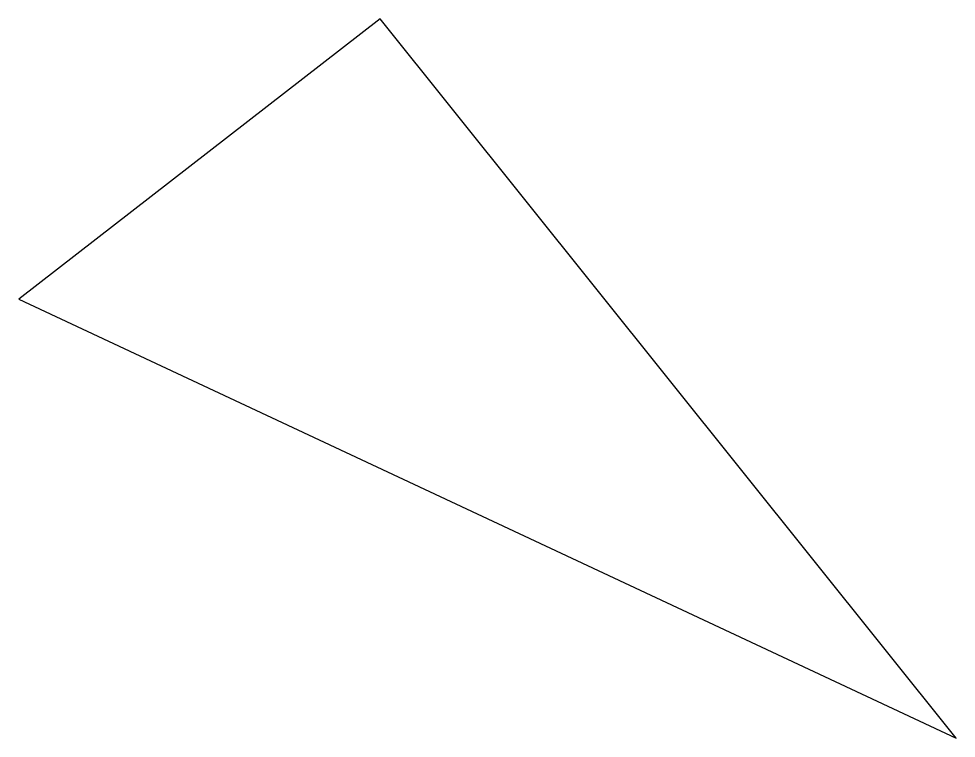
# Model space of a CAD drawing. Header units: millimetres. Extents: x 610812.9 to 610882.8, y 1320778.2 to 1320831.8.
import ezdxf

# ---------------------------------------------------------------- set-up
doc = ezdxf.new("R2010")
doc.units = ezdxf.units.MM

msp = doc.modelspace()

# ---------------------------------------------------------------- linework, layer by layer
at = {"color": 7, "ltscale": 0.5, "flags": 128}
msp.add_lwpolyline([(610839.884, 1320831.836), (610812.943, 1320810.924), (610882.82, 1320778.194), (610839.884, 1320831.836)], dxfattribs=at)

doc.saveas('drawing.dxf')
